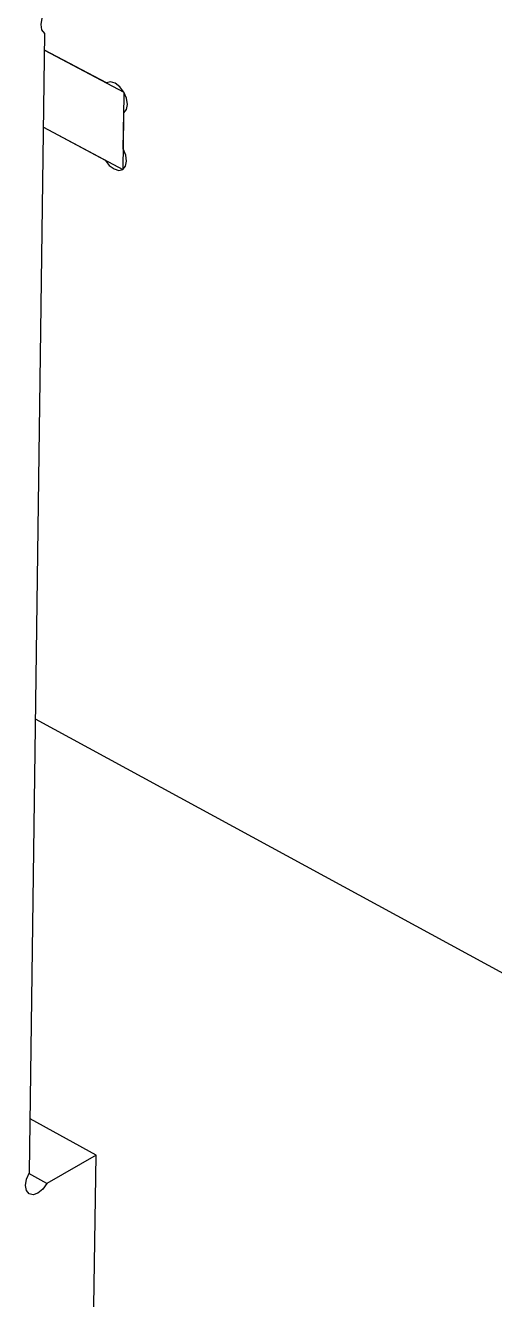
# Model space of a CAD drawing. Extents: x 0 to 161, y 0 to 212.
# Drawn here: x 117.01 to 124.09, y 100.3 to 119.55 of the extents above; entities that cross this region are included whole.
import ezdxf

# ---------------------------------------------------------------- set-up
doc = ezdxf.new("R2010")
doc.units = 0
doc.layers.get('0').update_dxf_attribs({"linetype": 'CONTINUOUS'})

msp = doc.modelspace()

# ---------------------------------------------------------------- linework, layer by layer
at = {"color": 7, "linetype": 'CONTINUOUS'}
for p, q in [((117.066, 102.214), (117.298, 119.433)), ((117.295, 119.183), (118.495, 118.546)), ((118.23, 118.687), (117.295, 119.183)), ((118.239, 118.692), (118.23, 118.687)), ((118.495, 118.546), (118.478, 117.379)), ((118.483, 117.688), (118.491, 118.236)), ((117.279, 118.017), (118.478, 117.379)), ((117.279, 118.017), (118.213, 117.52)), ((126.163, 104.164), (117.158, 109.069)), ((118.074, 102.476), (117.077, 103.028)), ((118.074, 102.476), (117.33, 102.047)), ((117.966, 94.966), (118.074, 102.476)), ((117.33, 102.047), (117.057, 102.198))]:
    msp.add_line(p, q, dxfattribs=at)
for points in [[(117.298, 119.433), (117.257, 119.486), (117.244, 119.568), (117.26, 119.666), (117.303, 119.765), (117.366, 119.851), (117.44, 119.91), (117.514, 119.933), (117.576, 119.916)], [(118.491, 118.236), (118.533, 118.285), (118.548, 118.362), (118.535, 118.453), (118.495, 118.546), (118.435, 118.626), (118.363, 118.68), (118.291, 118.702), (118.23, 118.687)], [(118.213, 117.52), (118.273, 117.44), (118.345, 117.385), (118.417, 117.364), (118.478, 117.379), (118.52, 117.428), (118.536, 117.504), (118.523, 117.595), (118.483, 117.688)], [(117.33, 102.047), (117.268, 101.962), (117.195, 101.903), (117.122, 101.879), (117.061, 101.892), (117.021, 101.942), (117.008, 102.021), (117.024, 102.116), (117.066, 102.214)]]:
    msp.add_lwpolyline(points, dxfattribs=at)

doc.saveas('drawing.dxf')
